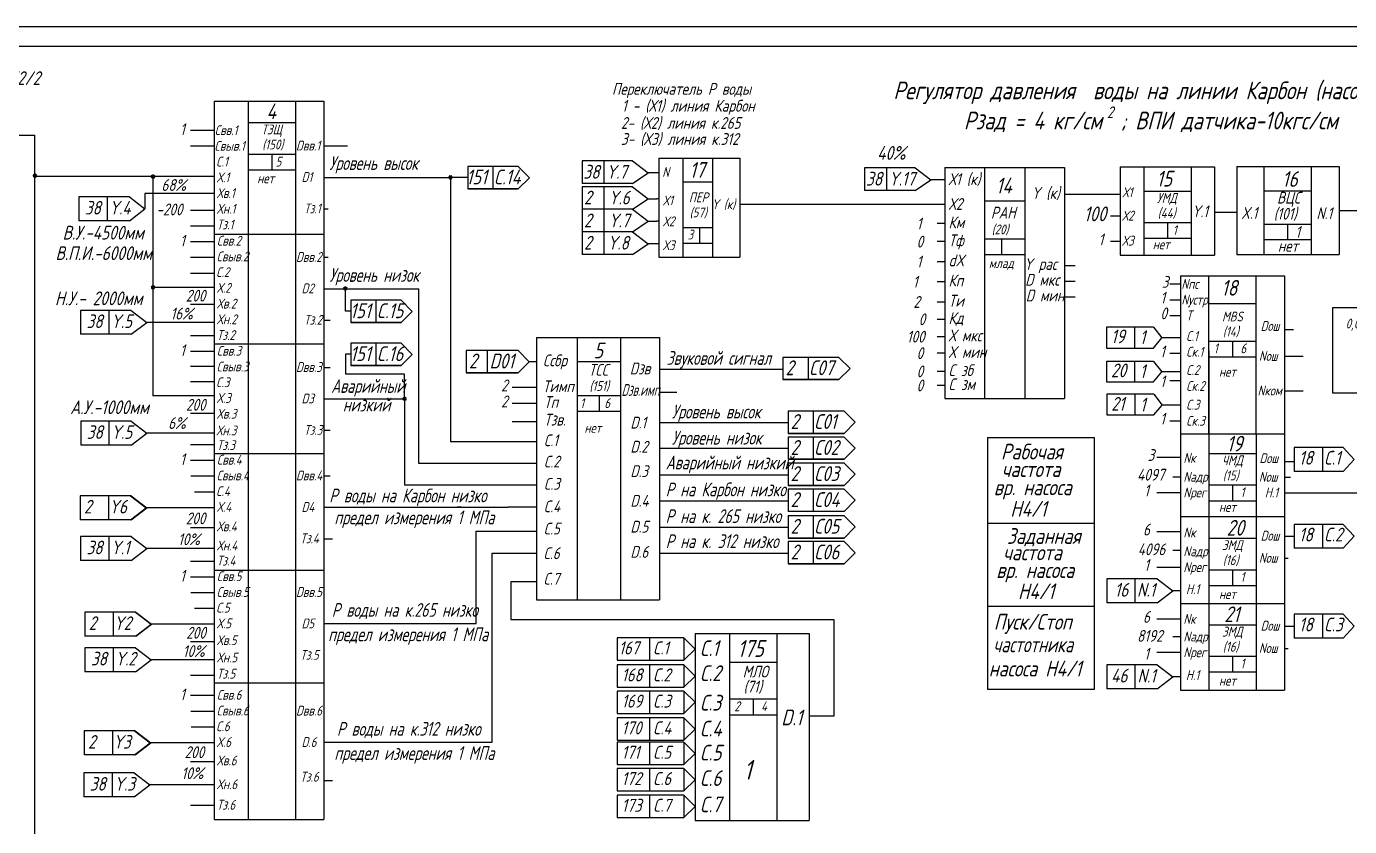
# Model space of a CAD drawing. Header units: millimetres. Extents: x -1319 to 705, y 574 to 3169.
# Drawn here: x -412.8 to -76.2, y 1509.4 to 1713.1 of the extents above; entities that cross this region are included whole.
import ezdxf

# ---------------------------------------------------------------- set-up
doc = ezdxf.new("R2010")
doc.units = ezdxf.units.MM
doc.layers.add('Текст', color=7, linetype='Continuous', lineweight=50)
doc.styles.add('GOST тип А', font='GOST_A.TTF', dxfattribs={"oblique": 15})
doc.styles.add('АСУТП', font='GOST_A.TTF', dxfattribs={"oblique": 15, "height": 2.5})

msp = doc.modelspace()

# ---------------------------------------------------------------- linework, layer by layer
at = {"color": 7}
for p, q in [((-701.8, 1713.06), (140.5, 1713.06)), ((-701.8, 1713.06), (375.58, 1713.06)), ((-681.8, 1708.06), (370.58, 1708.06)), ((-356.39, 1694.05), (-356.39, 1511.21)), ((-344.39, 1694.05), (-344.39, 1511.21)), ((-356.39, 1688.58), (-344.39, 1688.58)), ((-417.09, 1685.37), (-410.69, 1685.37)), ((-410.69, 1489.86), (-410.69, 1685.37)), ((-365.12, 1686.58), (-371.12, 1686.58)), ((-365.12, 1682.58), (-371.12, 1682.58)), ((-356.39, 1680.58), (-344.39, 1680.58)), ((-350.39, 1680.58), (-350.39, 1676.58)), ((-337.14, 1682.66), (-331.14, 1682.66)), ((-356.39, 1676.58), (-344.39, 1676.58)), ((-287.72, 1677.4), (-300.53, 1677.4)), ((-300.53, 1677.4), (-300.53, 1671.74)), ((-294.13, 1677.4), (-294.13, 1671.74)), ((-287.72, 1677.4), (-284.88, 1674.57)), ((-258.62, 1678.83), (-271.47, 1678.83)), ((-271.47, 1678.83), (-271.47, 1673.08)), ((-265.9, 1678.83), (-265.9, 1673.08)), ((-258.62, 1678.83), (-254.64, 1675.79)), ((-245.82, 1679.5), (-245.82, 1654.35)), ((-238.27, 1679.5), (-238.27, 1654.35)), ((-186.72, 1677.05), (-199.57, 1677.05)), ((-199.57, 1677.05), (-199.57, 1671.3)), ((-194, 1677.05), (-194, 1671.3)), ((-186.72, 1677.05), (-182.74, 1674.01)), ((-169.03, 1677.17), (-169.03, 1618.34)), ((-158.77, 1677.17), (-158.77, 1618.34)), ((-128.51, 1677.36), (-128.51, 1654.83)), ((-116.51, 1677.36), (-116.51, 1654.83)), ((-97.96, 1677.4), (-97.96, 1655.04)), ((-85.96, 1677.4), (-85.96, 1655.04)), ((-381.29, 1674.86), (-410.69, 1674.86)), ((-365.12, 1674.86), (-382.55, 1674.86)), ((-380.65, 1674.86), (-380.65, 1619.04)), ((-337.14, 1674.66), (-331.14, 1674.66)), ((-337.14, 1674.66), (-304.95, 1674.66)), ((-304.95, 1674.66), (-304.95, 1607.35)), ((-300.53, 1674.66), (-304.95, 1674.66)), ((-287.72, 1671.74), (-284.88, 1674.57)), ((-258.62, 1673.08), (-254.64, 1675.79)), ((-251.91, 1675.79), (-254.64, 1675.79)), ((-245.82, 1673.52), (-238.27, 1673.52)), ((-186.72, 1671.3), (-182.74, 1674.01)), ((-179.2, 1674.01), (-182.74, 1674.01)), ((-371.12, 1670.58), (-382.68, 1670.58)), ((-382.68, 1670.58), (-382.68, 1666.66)), ((-365.12, 1670.58), (-371.12, 1670.58)), ((-300.53, 1671.74), (-287.72, 1671.74)), ((-287.72, 1671.74), (-300.53, 1671.74)), ((-300.53, 1671.74), (-287.72, 1671.74)), ((-300.53, 1671.74), (-287.72, 1671.74)), ((-287.72, 1671.74), (-300.53, 1671.74)), ((-258.62, 1673.08), (-271.47, 1673.08)), ((-258.62, 1673.08), (-271.47, 1673.08)), ((-258.62, 1672.26), (-271.47, 1672.26)), ((-271.47, 1672.26), (-271.47, 1666.52)), ((-265.9, 1672.26), (-265.9, 1666.52)), ((-258.62, 1672.26), (-254.64, 1669.22)), ((-186.72, 1671.3), (-199.57, 1671.3)), ((-148.74, 1670.35), (-134.51, 1670.35)), ((-128.51, 1671.16), (-116.51, 1671.16)), ((-97.96, 1671.26), (-85.96, 1671.26)), ((-386.66, 1669.7), (-399.52, 1669.7)), ((-399.52, 1669.7), (-399.52, 1663.61)), ((-392.32, 1669.7), (-392.32, 1663.61)), ((-386.66, 1669.7), (-382.68, 1666.66)), ((-386.66, 1663.61), (-382.68, 1666.66)), ((-337.14, 1666.66), (-336.09, 1666.66)), ((-258.62, 1666.52), (-271.47, 1666.52)), ((-258.62, 1666.52), (-271.47, 1666.52)), ((-271.47, 1666.52), (-271.47, 1660.77)), ((-265.9, 1666.52), (-265.9, 1660.77)), ((-258.62, 1666.52), (-254.64, 1669.22)), ((-258.62, 1666.52), (-254.64, 1663.47)), ((-254.64, 1669.22), (-252.45, 1669.22)), ((-251.91, 1669.22), (-252.45, 1669.22)), ((-231.31, 1667.81), (-179.2, 1667.81)), ((-169.03, 1668.72), (-158.77, 1668.72)), ((-386.66, 1663.61), (-399.52, 1663.61)), ((-365.12, 1666.22), (-371.12, 1666.22)), ((-258.62, 1660.77), (-254.64, 1663.47)), ((-254.64, 1663.47), (-252.45, 1663.47)), ((-251.91, 1663.47), (-252.45, 1663.47)), ((-136.98, 1664.83), (-134.46, 1664.83)), ((-128.51, 1663.16), (-116.51, 1663.16)), ((-122.51, 1663.16), (-122.51, 1659.16)), ((-110.51, 1665.8), (-104.87, 1665.8)), ((-61.95, 1666.17), (-78.82, 1666.17)), ((-365.12, 1662.22), (-371.12, 1662.22)), ((-365.08, 1660.16), (-337.14, 1660.16)), ((-258.62, 1660.77), (-271.47, 1660.77)), ((-258.62, 1660.77), (-271.47, 1660.77)), ((-271.47, 1660.77), (-271.47, 1655.02)), ((-265.9, 1660.71), (-265.9, 1654.96)), ((-258.62, 1660.77), (-254.64, 1657.72)), ((-245.82, 1661.93), (-238.27, 1661.93)), ((-241.62, 1661.93), (-241.62, 1657.93)), ((-179.2, 1662.87), (-181.14, 1662.87)), ((-97.96, 1662.77), (-85.96, 1662.77)), ((-91.96, 1662.77), (-91.96, 1658.77)), ((-365.12, 1658.22), (-371.12, 1658.22)), ((-258.62, 1655.02), (-254.64, 1657.72)), ((-251.91, 1657.72), (-254.7, 1657.72)), ((-254.64, 1657.72), (-254.7, 1657.72)), ((-245.82, 1657.93), (-238.27, 1657.93)), ((-179.2, 1658.29), (-181.14, 1658.29)), ((-169.03, 1658.99), (-158.77, 1658.99)), ((-164.77, 1658.99), (-164.77, 1654.99)), ((-136.98, 1658.42), (-134.46, 1658.42)), ((-128.51, 1659.16), (-116.51, 1659.16)), ((-97.96, 1658.82), (-85.96, 1658.82)), ((-365.12, 1654.22), (-371.12, 1654.22)), ((-337.14, 1654.32), (-336.09, 1654.32)), ((-258.62, 1655.02), (-271.47, 1655.02)), ((-179.2, 1653.19), (-181.14, 1653.19)), ((-169.03, 1654.99), (-158.77, 1654.99)), ((-365.12, 1650.22), (-371.12, 1650.22)), ((-148.74, 1652.26), (-146.03, 1652.26)), ((-365.12, 1646.64), (-380.65, 1646.64)), ((-337.14, 1646.32), (-331.14, 1646.32)), ((-337.14, 1646.32), (-313.04, 1646.32)), ((-331.66, 1640.61), (-331.66, 1646.32)), ((-313.04, 1601.87), (-313.04, 1646.32)), ((-179.2, 1648.07), (-181.14, 1648.07)), ((-148.74, 1648.26), (-146.03, 1648.26)), ((-119.19, 1647.44), (-121.87, 1647.44)), ((-111.95, 1609.41), (-111.95, 1649.61)), ((-99.95, 1609.41), (-99.95, 1649.61)), ((-317.5, 1643.36), (-330.32, 1643.36)), ((-330.32, 1643.36), (-330.32, 1637.7)), ((-323.91, 1643.36), (-323.91, 1637.7)), ((-317.5, 1643.36), (-314.67, 1640.53)), ((-179.2, 1642.93), (-181.14, 1642.93)), ((-148.74, 1644.26), (-146.03, 1644.26)), ((-119.19, 1643.44), (-121.87, 1643.44)), ((-386.22, 1640.81), (-399.07, 1640.81)), ((-399.07, 1640.81), (-399.07, 1634.72)), ((-391.87, 1640.81), (-391.87, 1634.72)), ((-386.22, 1640.81), (-382.23, 1637.76)), ((-365.12, 1642.31), (-371.12, 1642.31)), ((-330.31, 1640.61), (-331.66, 1640.61)), ((-317.5, 1637.7), (-314.67, 1640.53)), ((-111.95, 1642.59), (-99.95, 1642.59)), ((-80.45, 1641.56), (-69.86, 1641.56)), ((-80.45, 1619.76), (-80.45, 1641.56)), ((-386.22, 1634.72), (-382.23, 1637.76)), ((-371.12, 1637.76), (-382.23, 1637.76)), ((-365.12, 1637.76), (-371.12, 1637.76)), ((-337.14, 1638.32), (-335.57, 1638.32)), ((-330.32, 1637.7), (-317.5, 1637.7)), ((-317.5, 1637.7), (-330.32, 1637.7)), ((-330.32, 1637.7), (-317.5, 1637.7)), ((-330.32, 1637.7), (-317.5, 1637.7)), ((-317.5, 1637.7), (-330.32, 1637.7)), ((-179.2, 1638.51), (-181.14, 1638.51)), ((-126.07, 1636.49), (-138.01, 1636.49)), ((-138.01, 1636.49), (-138.01, 1631.15)), ((-130.87, 1636.49), (-130.87, 1631.15)), ((-130.87, 1636.49), (-130.87, 1631.15)), ((-126.07, 1636.49), (-123.95, 1633.82)), ((-119.19, 1639.44), (-121.87, 1639.44)), ((-386.22, 1634.72), (-399.07, 1634.72)), ((-365.12, 1634.31), (-371.12, 1634.31)), ((-272.69, 1633.93), (-272.69, 1567.18)), ((-261.72, 1633.93), (-261.72, 1567.18)), ((-179.2, 1634.09), (-181.14, 1634.09)), ((-126.07, 1631.15), (-123.95, 1633.82)), ((-119.19, 1633.82), (-123.95, 1633.82)), ((-111.95, 1632.99), (-99.95, 1632.99)), ((-105.95, 1632.99), (-105.95, 1628.99)), ((-92.69, 1635.95), (-90.47, 1635.95)), ((-365.12, 1630.31), (-371.12, 1630.31)), ((-365.08, 1632.26), (-337.14, 1632.26)), ((-330.31, 1629.68), (-331.66, 1629.68)), ((-317.5, 1632.43), (-330.32, 1632.43)), ((-330.32, 1632.43), (-330.32, 1626.76)), ((-323.91, 1632.43), (-323.91, 1626.76)), ((-317.5, 1632.43), (-314.67, 1629.59)), ((-317.5, 1626.76), (-314.67, 1629.59)), ((-287.72, 1630.57), (-300.92, 1630.57)), ((-300.92, 1630.57), (-300.92, 1624.91)), ((-295.57, 1630.57), (-295.57, 1624.91)), ((-287.72, 1630.57), (-284.89, 1627.74)), ((-179.2, 1629.88), (-181.14, 1629.88)), ((-138.01, 1631.15), (-126.07, 1631.15)), ((-119.19, 1629.82), (-121.87, 1629.82)), ((-111.95, 1630.53), (-111.95, 1609.41)), ((-365.12, 1626.52), (-371.12, 1626.52)), ((-337.14, 1626.3), (-335.57, 1626.3)), ((-330.32, 1626.76), (-317.5, 1626.76)), ((-317.5, 1626.76), (-330.32, 1626.76)), ((-330.32, 1626.76), (-317.5, 1626.76)), ((-330.32, 1626.76), (-317.5, 1626.76)), ((-317.5, 1626.76), (-330.32, 1626.76)), ((-287.72, 1624.91), (-284.89, 1627.74)), ((-283.08, 1627.74), (-284.89, 1627.74)), ((-272.69, 1627.77), (-261.72, 1627.77)), ((-206.11, 1628.85), (-220.36, 1628.85)), ((-220.36, 1628.85), (-220.36, 1623.19)), ((-213.96, 1628.85), (-213.96, 1623.19)), ((-206.11, 1628.85), (-203.27, 1626.02)), ((-126.07, 1627.82), (-138.01, 1627.82)), ((-138.01, 1627.82), (-138.01, 1622.66)), ((-130.87, 1627.82), (-130.87, 1622.66)), ((-130.87, 1627.82), (-130.87, 1622.66)), ((-126.07, 1627.82), (-123.95, 1625.16)), ((-111.95, 1628.99), (-99.95, 1628.99)), ((-92.69, 1629.14), (-87.95, 1629.14)), ((-300.92, 1624.91), (-287.72, 1624.91)), ((-287.72, 1624.91), (-300.92, 1624.91)), ((-300.92, 1624.91), (-287.72, 1624.91)), ((-300.92, 1624.91), (-287.72, 1624.91)), ((-287.72, 1624.91), (-300.92, 1624.91)), ((-251.77, 1625.85), (-220.36, 1625.85)), ((-220.36, 1623.19), (-206.11, 1623.19)), ((-206.11, 1623.19), (-220.36, 1623.19)), ((-220.36, 1623.19), (-206.11, 1623.19)), ((-220.36, 1623.19), (-206.11, 1623.19)), ((-206.11, 1623.19), (-220.36, 1623.19)), ((-206.11, 1623.19), (-203.27, 1626.02)), ((-179.2, 1625.25), (-181.14, 1625.25)), ((-130.87, 1622.77), (-130.87, 1622.66)), ((-126.07, 1622.66), (-123.95, 1625.16)), ((-119.19, 1625.16), (-123.95, 1625.16)), ((-119.19, 1622.86), (-121.87, 1622.86)), ((-365.12, 1622.58), (-371.12, 1622.58)), ((-283.08, 1621.15), (-289.24, 1621.15)), ((-247.38, 1619.91), (-251.77, 1619.91)), ((-179.2, 1621.67), (-181.14, 1621.67)), ((-138.01, 1622.66), (-126.07, 1622.66)), ((-126.01, 1619.47), (-137.95, 1619.47)), ((-137.95, 1619.47), (-137.95, 1614.23)), ((-130.81, 1619.47), (-130.81, 1614.23)), ((-130.81, 1619.47), (-130.81, 1617.32)), ((-126.01, 1619.47), (-123.88, 1616.65)), ((-92.69, 1620.32), (-87.95, 1620.32)), ((-67.57, 1619.76), (-80.45, 1619.76)), ((-371.12, 1619.04), (-380.65, 1619.04)), ((-365.12, 1619.04), (-371.12, 1619.04)), ((-337.14, 1618.3), (-331.14, 1618.3)), ((-337.14, 1618.3), (-316.62, 1618.3)), ((-316.62, 1618.3), (-316.62, 1596.36)), ((-283.08, 1617.08), (-289.24, 1617.08)), ((-272.69, 1619.15), (-261.72, 1619.15)), ((-267.13, 1619.15), (-267.13, 1615.15)), ((-126.01, 1614.23), (-123.88, 1616.65)), ((-119.19, 1616.72), (-123.95, 1616.72)), ((-365.12, 1614.58), (-371.12, 1614.58)), ((-272.69, 1615.15), (-261.72, 1615.15)), ((-204.8, 1615.17), (-219.06, 1615.17)), ((-219.06, 1615.17), (-219.06, 1609.51)), ((-212.66, 1615.17), (-212.66, 1609.51)), ((-204.8, 1615.17), (-201.97, 1612.34)), ((-137.95, 1614.23), (-126.01, 1614.23)), ((-119.19, 1612.63), (-121.87, 1612.63)), ((-386.18, 1612.59), (-399.03, 1612.59)), ((-399.03, 1612.59), (-399.03, 1606.51)), ((-391.84, 1612.59), (-391.84, 1606.51)), ((-386.18, 1612.59), (-382.2, 1609.55)), ((-386.18, 1606.51), (-382.2, 1609.55)), ((-371.12, 1609.55), (-382.2, 1609.55)), ((-365.12, 1609.55), (-371.12, 1609.55)), ((-337.14, 1610.3), (-335.57, 1610.3)), ((-283.08, 1612.45), (-289.24, 1612.45)), ((-219.06, 1612.17), (-251.77, 1612.17)), ((-219.06, 1609.51), (-204.8, 1609.51)), ((-204.8, 1609.51), (-219.06, 1609.51)), ((-219.06, 1609.51), (-204.8, 1609.51)), ((-219.06, 1609.51), (-204.8, 1609.51)), ((-204.8, 1609.51), (-219.06, 1609.51)), ((-204.8, 1609.51), (-201.97, 1612.34)), ((-111.95, 1609.41), (-111.95, 1588.37)), ((-99.95, 1609.41), (-99.95, 1588.37)), ((-386.18, 1606.51), (-399.03, 1606.51)), ((-365.12, 1606.58), (-371.12, 1606.58)), ((-283.08, 1607.35), (-304.95, 1607.35)), ((-204.8, 1608.57), (-219.06, 1608.57)), ((-219.06, 1608.57), (-219.06, 1602.91)), ((-212.66, 1608.57), (-212.66, 1602.91)), ((-204.8, 1608.57), (-201.97, 1605.74)), ((-168.29, 1608.48), (-141.16, 1608.48)), ((-168.29, 1608.48), (-168.29, 1544.35)), ((-141.16, 1608.48), (-141.16, 1544.35)), ((-77.76, 1605.91), (-90.25, 1605.91)), ((-77.76, 1605.91), (-90.25, 1605.91)), ((-90.25, 1605.91), (-90.25, 1599.82)), ((-83.06, 1605.91), (-83.06, 1599.82)), ((-77.76, 1605.91), (-75.01, 1602.86)), ((-365.12, 1602.58), (-371.12, 1602.58)), ((-365.08, 1604.36), (-337.14, 1604.36)), ((-219.06, 1605.62), (-251.77, 1605.62)), ((-219.06, 1602.91), (-204.8, 1602.91)), ((-204.8, 1602.91), (-219.06, 1602.91)), ((-219.06, 1602.91), (-204.8, 1602.91)), ((-219.06, 1602.91), (-204.8, 1602.91)), ((-204.8, 1602.91), (-219.06, 1602.91)), ((-204.8, 1602.91), (-201.97, 1605.74)), ((-119.19, 1603.39), (-125.19, 1603.39)), ((-111.95, 1604.37), (-99.95, 1604.37)), ((-77.76, 1599.82), (-75.01, 1602.86)), ((-283.08, 1601.87), (-313.04, 1601.87)), ((-204.8, 1601.91), (-219.06, 1601.91)), ((-219.06, 1601.91), (-219.06, 1596.25)), ((-212.66, 1601.91), (-212.66, 1596.25)), ((-204.8, 1601.91), (-201.97, 1599.08)), ((-92.69, 1602.37), (-90.25, 1602.37)), ((-77.76, 1599.82), (-90.25, 1599.82)), ((-365.12, 1598.58), (-370.99, 1598.58)), ((-337.14, 1598.7), (-335.57, 1598.7)), ((-283.08, 1596.36), (-316.62, 1596.36)), ((-219.06, 1598.9), (-251.77, 1598.9)), ((-219.06, 1596.25), (-204.8, 1596.25)), ((-219.06, 1596.25), (-204.8, 1596.25)), ((-204.8, 1596.24), (-219.06, 1596.24)), ((-219.06, 1596.24), (-204.8, 1596.24)), ((-204.8, 1596.24), (-219.06, 1596.24)), ((-204.8, 1596.25), (-201.97, 1599.08)), ((-119.19, 1598.37), (-121.14, 1598.37)), ((-111.95, 1596.37), (-99.95, 1596.37)), ((-105.95, 1596.37), (-105.95, 1592.37)), ((-92.69, 1598.37), (-91.17, 1598.37)), ((-386.34, 1593.62), (-399.2, 1593.62)), ((-399.2, 1593.62), (-399.2, 1587.54)), ((-386.21, 1593.62), (-399.06, 1593.62)), ((-392, 1593.62), (-392, 1587.54)), ((-386.34, 1593.62), (-382.36, 1590.58)), ((-386.21, 1593.62), (-382.23, 1590.58)), ((-365.12, 1594.58), (-370.06, 1594.58)), ((-204.8, 1595.3), (-219.06, 1595.3)), ((-219.06, 1595.3), (-219.06, 1589.64)), ((-212.66, 1595.3), (-212.66, 1589.64)), ((-204.8, 1595.3), (-201.97, 1592.47)), ((-204.8, 1589.64), (-201.97, 1592.47)), ((-119.19, 1594.37), (-125.19, 1594.37)), ((-92.69, 1594.37), (-71.05, 1594.37)), ((-386.34, 1587.54), (-382.36, 1590.58)), ((-386.21, 1587.54), (-382.23, 1590.58)), ((-365.12, 1590.58), (-382.36, 1590.58)), ((-365.12, 1590.58), (-382.23, 1590.58)), ((-337.14, 1590.7), (-331.14, 1590.7)), ((-337.14, 1590.7), (-302.25, 1590.7)), ((-302.25, 1590.7), (-303.21, 1590.7)), ((-303.21, 1590.7), (-290.3, 1590.7)), ((-283.11, 1590.7), (-290.3, 1590.7)), ((-219.06, 1592.29), (-251.77, 1592.29)), ((-204.8, 1589.64), (-219.06, 1589.64)), ((-111.95, 1592.37), (-99.95, 1592.37)), ((-386.34, 1587.54), (-399.2, 1587.54)), ((-386.21, 1587.54), (-399.06, 1587.54)), ((-204.8, 1588.52), (-219.06, 1588.52)), ((-219.06, 1588.52), (-219.06, 1582.85)), ((-212.66, 1588.52), (-212.66, 1582.85)), ((-204.8, 1588.52), (-201.97, 1585.69)), ((-204.8, 1582.85), (-201.97, 1585.69)), ((-141.16, 1586.59), (-168.29, 1586.59)), ((-111.95, 1588.37), (-111.95, 1544.15)), ((-99.95, 1588.37), (-99.95, 1544.15)), ((-77.76, 1586.35), (-90.25, 1586.35)), ((-77.76, 1586.35), (-90.25, 1586.35)), ((-90.25, 1586.35), (-90.25, 1580.27)), ((-83.06, 1586.35), (-83.06, 1580.27)), ((-77.76, 1586.35), (-75.01, 1583.31)), ((-386.23, 1583.22), (-399.08, 1583.22)), ((-399.08, 1583.22), (-399.08, 1577.14)), ((-391.89, 1583.22), (-391.89, 1577.14)), ((-386.23, 1583.22), (-382.25, 1580.18)), ((-365.12, 1585.45), (-371.12, 1585.45)), ((-337.14, 1582.7), (-334.97, 1582.7)), ((-298.39, 1561.16), (-298.39, 1584.63)), ((-298.39, 1584.63), (-283.08, 1584.63)), ((-219.06, 1585.51), (-251.77, 1585.51)), ((-219.06, 1582.85), (-204.8, 1582.85)), ((-204.8, 1582.85), (-219.06, 1582.85)), ((-219.06, 1582.85), (-204.8, 1582.85)), ((-219.06, 1582.85), (-204.8, 1582.85)), ((-204.8, 1582.85), (-219.06, 1582.85)), ((-119.19, 1584.41), (-125.19, 1584.41)), ((-111.95, 1582.81), (-99.95, 1582.81)), ((-92.69, 1583.38), (-90.25, 1583.38)), ((-77.76, 1580.27), (-75.01, 1583.31)), ((-386.23, 1577.14), (-382.25, 1580.18)), ((-371.12, 1580.18), (-382.25, 1580.18)), ((-365.12, 1580.18), (-371.12, 1580.18)), ((-294.31, 1530.91), (-294.31, 1579.03)), ((-294.31, 1579.03), (-283.08, 1579.03)), ((-219.06, 1578.97), (-251.77, 1578.97)), ((-204.8, 1581.97), (-219.06, 1581.97)), ((-219.06, 1581.97), (-219.06, 1576.31)), ((-212.66, 1581.97), (-212.66, 1576.31)), ((-204.8, 1581.97), (-201.97, 1579.14)), ((-204.8, 1576.31), (-201.97, 1579.14)), ((-119.19, 1579.7), (-121.14, 1579.7)), ((-77.76, 1580.27), (-90.25, 1580.27)), ((-386.23, 1577.14), (-399.08, 1577.14)), ((-365.12, 1576.91), (-371.12, 1576.91)), ((-219.06, 1576.31), (-204.8, 1576.31)), ((-204.8, 1576.31), (-219.06, 1576.31)), ((-219.06, 1576.31), (-204.8, 1576.31)), ((-219.06, 1576.31), (-204.8, 1576.31)), ((-204.8, 1576.31), (-219.06, 1576.31)), ((-92.69, 1577.76), (-91.79, 1577.76)), ((-365.12, 1572.95), (-371.12, 1572.95)), ((-365.08, 1574.72), (-337.14, 1574.72)), ((-125.12, 1572.45), (-137.97, 1572.45)), ((-137.97, 1572.45), (-137.97, 1566.36)), ((-130.78, 1572.45), (-130.78, 1566.36)), ((-119.19, 1575.4), (-125.19, 1575.4)), ((-125.12, 1572.45), (-121.14, 1569.41)), ((-111.95, 1574.81), (-99.95, 1574.81)), ((-105.95, 1574.81), (-105.95, 1570.81)), ((-365.12, 1568.95), (-370.99, 1568.95)), ((-125.12, 1566.36), (-121.14, 1569.41)), ((-119.19, 1569.41), (-121.14, 1569.41)), ((-111.95, 1570.81), (-99.95, 1570.81)), ((-283.08, 1567.55), (-283.09, 1567.55)), ((-125.12, 1566.36), (-137.97, 1566.36)), ((-385.13, 1563.99), (-397.98, 1563.99)), ((-397.98, 1563.99), (-397.98, 1557.9)), ((-385, 1563.99), (-397.85, 1563.99)), ((-390.79, 1563.99), (-390.79, 1557.9)), ((-385.13, 1563.99), (-381.15, 1560.95)), ((-385, 1563.99), (-381.01, 1560.95)), ((-365.12, 1564.95), (-370.06, 1564.95)), ((-141.16, 1565.45), (-168.29, 1565.45)), ((-141.16, 1565.45), (-168.29, 1565.45)), ((-119.19, 1562.2), (-125.19, 1562.2)), ((-77.76, 1563.48), (-90.25, 1563.48)), ((-77.76, 1563.48), (-90.25, 1563.48)), ((-90.25, 1563.48), (-90.25, 1557.39)), ((-83.06, 1563.48), (-83.06, 1557.39)), ((-77.76, 1563.48), (-75.01, 1560.44)), ((-385.13, 1557.9), (-381.15, 1560.95)), ((-385, 1557.9), (-381.01, 1560.95)), ((-365.12, 1560.95), (-381.01, 1560.95)), ((-365.12, 1560.95), (-371.12, 1560.95)), ((-365.12, 1560.95), (-370.99, 1560.95)), ((-337.14, 1561.16), (-298.39, 1561.16)), ((-111.95, 1560.79), (-99.95, 1560.79)), ((-92.69, 1560.48), (-90.25, 1560.48)), ((-77.76, 1557.39), (-75.01, 1560.44)), ((-385.13, 1557.9), (-397.98, 1557.9)), ((-385, 1557.9), (-397.85, 1557.9)), ((-365.12, 1556.48), (-371.12, 1556.48)), ((-233.92, 1558.56), (-233.92, 1510.95)), ((-221.92, 1558.56), (-221.92, 1510.95)), ((-119.19, 1557.71), (-121.14, 1557.71)), ((-77.76, 1557.39), (-90.25, 1557.39)), ((-385.13, 1554.94), (-397.98, 1554.94)), ((-397.98, 1554.94), (-397.98, 1548.86)), ((-390.79, 1554.94), (-390.79, 1548.86)), ((-385.13, 1554.94), (-381.15, 1551.9)), ((-119.19, 1553.71), (-125.19, 1553.71)), ((-111.95, 1552.79), (-99.95, 1552.79)), ((-105.95, 1552.79), (-105.95, 1548.79)), ((-92.69, 1554.79), (-91.79, 1554.79)), ((-385.13, 1548.86), (-397.98, 1548.86)), ((-385.13, 1548.86), (-381.15, 1551.9)), ((-371.12, 1551.9), (-381.15, 1551.9)), ((-365.12, 1551.9), (-371.12, 1551.9)), ((-233.92, 1551.32), (-221.92, 1551.32)), ((-125.12, 1550.6), (-137.97, 1550.6)), ((-137.97, 1550.6), (-137.97, 1544.51)), ((-130.78, 1550.6), (-130.78, 1544.51)), ((-125.12, 1550.6), (-121.14, 1547.55)), ((-111.95, 1548.79), (-99.95, 1548.79)), ((-365.12, 1547.91), (-371.12, 1547.91)), ((-365.08, 1546.02), (-337.14, 1546.02)), ((-125.12, 1544.51), (-121.14, 1547.55)), ((-119.19, 1547.55), (-121.14, 1547.55)), ((-365.12, 1542.76), (-371.12, 1542.76)), ((-233.92, 1541.91), (-221.92, 1541.91)), ((-227.92, 1541.91), (-227.92, 1537.91)), ((-141.16, 1544.35), (-168.29, 1544.35)), ((-125.12, 1544.51), (-137.97, 1544.51)), ((-365.12, 1538.76), (-370.99, 1538.76)), ((-242.73, 1540.27), (-242.66, 1540.27)), ((-242.73, 1540.27), (-242.66, 1540.27)), ((-233.92, 1537.91), (-221.92, 1537.91)), ((-385.31, 1533.77), (-398.16, 1533.77)), ((-398.16, 1533.77), (-398.16, 1527.69)), ((-385.18, 1533.77), (-398.03, 1533.77)), ((-390.97, 1533.77), (-390.97, 1527.69)), ((-385.31, 1533.77), (-381.33, 1530.73)), ((-385.18, 1533.77), (-381.2, 1530.73)), ((-365.12, 1534.76), (-370.89, 1534.76)), ((-365.12, 1534.76), (-370.06, 1534.76)), ((-385.31, 1527.69), (-381.33, 1530.73)), ((-385.18, 1527.69), (-381.2, 1530.73)), ((-365.12, 1530.76), (-381.36, 1530.76)), ((-365.12, 1530.76), (-371.12, 1530.76)), ((-337.14, 1530.91), (-299.22, 1530.91)), ((-299.22, 1530.91), (-294.31, 1530.91)), ((-385.31, 1527.69), (-398.16, 1527.69)), ((-385.18, 1527.69), (-398.03, 1527.69)), ((-365.12, 1525.89), (-371.12, 1525.89)), ((-385.41, 1523.09), (-398.26, 1523.09)), ((-398.26, 1523.09), (-398.26, 1517)), ((-391.06, 1523.09), (-391.06, 1517)), ((-385.41, 1523.09), (-381.42, 1520.04)), ((-385.41, 1517), (-381.42, 1520.04)), ((-371.12, 1520.04), (-381.42, 1520.04)), ((-365.12, 1520.04), (-371.12, 1520.04)), ((-337.14, 1521.16), (-334.97, 1521.16)), ((-242.73, 1520.57), (-242.66, 1520.57)), ((-242.73, 1520.57), (-242.66, 1520.57)), ((-385.41, 1517), (-398.26, 1517)), ((-365.12, 1514.78), (-371.12, 1514.78))]:
    msp.add_line(p, q, dxfattribs=at)
at = {"color": 7, "lineweight": 30}
for p, q in [((-365.12, 1694.05), (-337.14, 1694.05)), ((-365.12, 1694.05), (-365.12, 1511.21)), ((-337.14, 1694.05), (-337.14, 1511.21)), ((-251.91, 1679.5), (-231.31, 1679.5)), ((-251.91, 1679.5), (-251.91, 1654.35)), ((-231.31, 1679.5), (-231.31, 1654.35)), ((-179.2, 1677.17), (-148.74, 1677.17)), ((-179.2, 1677.17), (-179.2, 1618.34)), ((-148.74, 1677.17), (-148.74, 1618.34)), ((-134.51, 1677.36), (-110.51, 1677.36)), ((-134.51, 1677.36), (-110.51, 1677.36)), ((-134.51, 1677.36), (-134.51, 1654.83)), ((-110.51, 1677.36), (-110.51, 1654.83)), ((-104.87, 1677.4), (-78.82, 1677.4)), ((-104.87, 1677.4), (-104.87, 1655.04)), ((-78.82, 1677.4), (-78.82, 1655.04)), ((-251.91, 1654.35), (-231.31, 1654.35)), ((-134.51, 1654.83), (-110.51, 1654.83)), ((-134.51, 1654.83), (-110.51, 1654.83)), ((-104.87, 1655.04), (-78.82, 1655.04)), ((-119.19, 1649.61), (-92.69, 1649.61)), ((-119.19, 1649.61), (-119.19, 1609.41)), ((-92.69, 1649.61), (-92.69, 1609.41)), ((-283.08, 1633.93), (-251.77, 1633.93)), ((-283.08, 1633.93), (-283.08, 1567.18)), ((-251.77, 1633.93), (-251.77, 1567.18)), ((-179.2, 1618.34), (-148.74, 1618.34)), ((-119.19, 1609.41), (-92.69, 1609.41)), ((-119.19, 1609.41), (-92.69, 1609.41)), ((-119.19, 1609.41), (-92.69, 1609.41)), ((-119.19, 1609.41), (-119.19, 1588.37)), ((-119.19, 1609.41), (-92.69, 1609.41)), ((-119.19, 1609.41), (-92.69, 1609.41)), ((-92.69, 1609.41), (-92.69, 1588.37)), ((-119.19, 1588.37), (-92.69, 1588.37)), ((-119.19, 1588.37), (-92.69, 1588.37)), ((-119.19, 1588.37), (-119.19, 1566.17)), ((-92.69, 1588.37), (-92.69, 1566.17)), ((-283.08, 1567.18), (-251.77, 1567.18)), ((-119.19, 1566.17), (-92.69, 1566.17)), ((-119.19, 1566.17), (-92.69, 1566.17)), ((-119.19, 1566.17), (-119.19, 1544.15)), ((-92.69, 1566.17), (-92.69, 1544.15)), ((-242.66, 1558.56), (-213.72, 1558.56)), ((-242.66, 1558.56), (-242.66, 1510.95)), ((-213.72, 1558.56), (-213.72, 1510.95)), ((-119.19, 1544.15), (-92.69, 1544.15)), ((-119.19, 1544.15), (-92.69, 1544.15)), ((-365.12, 1511.21), (-337.14, 1511.21)), ((-242.66, 1510.95), (-213.72, 1510.95))]:
    msp.add_line(p, q, dxfattribs=at)
for p, q in [((-331.66, 1629.68), (-331.66, 1624.56)), ((-316.62, 1624.56), (-331.66, 1624.56)), ((-316.62, 1618.3), (-316.62, 1624.56)), ((-283.08, 1571.74), (-289.63, 1571.74)), ((-289.63, 1571.74), (-289.63, 1562.18)), ((-289.63, 1562.18), (-270.75, 1562.18)), ((-270.75, 1562.18), (-211.85, 1562.18)), ((-211.85, 1562.18), (-207.36, 1562.18)), ((-207.36, 1562.18), (-207.36, 1537.5)), ((-245.53, 1557.47), (-262.53, 1557.47)), ((-262.53, 1557.47), (-262.53, 1551.77)), ((-254.31, 1557.47), (-254.31, 1551.77)), ((-245.53, 1557.47), (-242.68, 1554.62)), ((-245.53, 1557.47), (-245.53, 1551.77)), ((-245.53, 1551.77), (-242.68, 1554.62)), ((-262.53, 1551.77), (-245.53, 1551.77)), ((-245.53, 1550.61), (-262.53, 1550.61)), ((-262.53, 1550.61), (-262.53, 1544.9)), ((-254.31, 1550.61), (-254.31, 1544.9)), ((-245.53, 1550.61), (-242.68, 1547.75)), ((-245.53, 1550.61), (-245.53, 1544.9)), ((-245.53, 1544.9), (-242.68, 1547.75)), ((-262.53, 1544.9), (-245.53, 1544.9)), ((-245.53, 1543.92), (-262.53, 1543.92)), ((-262.53, 1543.92), (-262.53, 1538.22)), ((-254.31, 1543.92), (-254.31, 1538.22)), ((-245.53, 1543.92), (-242.68, 1541.07)), ((-245.53, 1543.92), (-245.53, 1538.22)), ((-245.53, 1538.22), (-242.68, 1541.07)), ((-262.53, 1538.22), (-245.53, 1538.22)), ((-245.53, 1537.12), (-262.53, 1537.12)), ((-262.53, 1537.12), (-262.53, 1531.42)), ((-254.31, 1537.12), (-254.31, 1531.42)), ((-245.53, 1537.12), (-242.68, 1534.27)), ((-245.53, 1537.12), (-245.53, 1531.42)), ((-207.36, 1537.5), (-213.72, 1537.5)), ((-245.53, 1531.42), (-242.68, 1534.27)), ((-262.53, 1531.42), (-245.53, 1531.42)), ((-245.53, 1530.9), (-262.53, 1530.9)), ((-262.53, 1530.9), (-262.53, 1525.2)), ((-254.31, 1530.9), (-254.31, 1525.2)), ((-245.53, 1530.9), (-242.68, 1528.05)), ((-245.53, 1530.9), (-245.53, 1525.2)), ((-262.53, 1525.2), (-245.53, 1525.2)), ((-245.53, 1525.2), (-242.68, 1528.05)), ((-245.53, 1524.22), (-262.53, 1524.22)), ((-262.53, 1524.22), (-262.53, 1518.51)), ((-254.31, 1524.22), (-254.31, 1518.51)), ((-245.53, 1524.22), (-242.68, 1521.36)), ((-245.53, 1524.22), (-245.53, 1518.51)), ((-262.53, 1518.51), (-245.53, 1518.51)), ((-245.53, 1518.51), (-242.68, 1521.36)), ((-245.53, 1517.42), (-262.53, 1517.42)), ((-262.53, 1517.42), (-262.53, 1511.71)), ((-254.31, 1517.42), (-254.31, 1511.71)), ((-245.53, 1517.42), (-245.53, 1511.71)), ((-245.53, 1517.42), (-242.68, 1514.56)), ((-262.53, 1511.71), (-245.53, 1511.71)), ((-245.53, 1511.71), (-242.68, 1514.56))]:
    msp.add_line(p, q)
at = {"color": 7, "lineweight": 60}
for centre in [(-410.69, 1675.06), (-380.64, 1674.86), (-304.95, 1674.66), (-380.64, 1646.64), (-331.69, 1646.38), (-316.62, 1618.3)]:
    msp.add_circle(centre, 0.2, dxfattribs=at)

# ---------------------------------------------------------------- texts
at = {"style": 'АСУТП', "oblique": 15}
for s, p in [('167', (-262.11, 1553.26)), ('C.1', (-253.46, 1553.26)), ('168', (-261.39, 1546.39)), ('C.2', (-253.46, 1546.39)), ('169', (-261.39, 1539.71)), ('C.3', (-253.46, 1539.71)), ('170', (-261.39, 1532.91)), ('C.4', (-253.46, 1532.91)), ('171', (-261.39, 1526.69)), ('C.5', (-253.46, 1526.69)), ('172', (-261.39, 1520)), ('C.6', (-253.46, 1520)), ('173', (-261.39, 1513.2)), ('C.7', (-253.46, 1513.2))]:
    msp.add_text(s, height=3.3, dxfattribs=at).set_placement(p)
at = {"layer": 'Текст', "color": 7, "lineweight": 15, "style": 'GOST тип А', "oblique": 15}
for s, height, p in [('перекл. с Е2/1 на Е2/2', 3.5, (-450.23, 1698.15)), ('Переключатель Р воды', 3, (-263.85, 1695.67)), ('Регулятор давления  воды на линии Карбон (насосы Н4/1 ))   ', 4.5, (-192.26, 1694.53)), ('4', 4, (-351.76, 1689.48)), ('1 - (Х1) линия Карбон', 3, (-261.34, 1691.37)), ('2- (Х2) линия к.265', 3, (-261.57, 1687)), (' Рзад = 4 кг/см', 4.5, (-176.63, 1686.86)), ('2', 3, (-137.92, 1689.72)), ('; ВПИ датчика-10кгс/см   ', 4.5, (-134.38, 1686.87)), ('1', 3, (-373.77, 1685.41)), ('Свв.1', 2.5, (-364.92, 1685.41)), ('ТЗЩ', 2.5, (-353.06, 1685.59)), ('Свыв.1', 2.5, (-364.99, 1681.41)), ('(150)', 2.5, (-352.85, 1681.75)), ('Dвв.1', 2.5, (-344.25, 1681.49)), ('3- (Х3) линия к.312', 3, (-261.57, 1682.91)), ('40%%% ', 3.5, (-196.38, 1679.13)), ('С.1', 2.5, (-364.55, 1677.41)), ('5', 2.5, (-349.47, 1677.4)), ('151', 3.775, (-300.94, 1672.86)), ('С.14', 3.775, (-293.86, 1672.86)), ('38', 3.5, (-271.14, 1674.33)), ('Y.7', 3.456, (-265.32, 1674.33)), ('N ', 2.5, (-251.06, 1674.77)), ('17', 4, (-244.13, 1674.54)), ('68%%% ', 3, (-378.5, 1671.2)), ('Х.1', 2.5, (-364.41, 1673.41)), ('нет', 2.5, (-354.12, 1673.15)), ('   D1', 2.5, (-346.7, 1673.49)), ('38', 3.5, (-199.24, 1672.56)), ('Y.17', 3.456, (-193.42, 1672.56)), ('Х1 (к)', 3, (-178.21, 1672.71)), ('14', 4, (-166.14, 1670.56)), ('15', 4, (-125.32, 1672.32)), ('16', 4, (-93.34, 1672.23)), ('Хв.1', 2.5, (-364.41, 1669.41)), ('2', 3.5, (-270.97, 1667.77)), ('Y.6', 3.456, (-264.71, 1667.77)), ('Х1 ', 2.5, (-250.9, 1667.52)), ('ПЕР', 2.5, (-244.29, 1668.31)), ('Y (к)', 3, (-157.1, 1669.18)), ('Х1', 2.5, (-133.97, 1669.59)), ('УМД', 2.5, (-125.18, 1668.16)), ('ВЦС', 3, (-94.64, 1667.98)), ('38', 3.456, (-397.99, 1665.2)), ('Y.4', 3.456, (-391.8, 1665.2)), ('-200', 3, (-379.76, 1664.99)), ('Хн.1', 2.5, (-364.41, 1665.41)), ('    Тз.1', 2.5, (-347.34, 1665.49)), ('(57)', 2.5, (-244.09, 1664.47)), ('Y (к)', 2.5, (-238.49, 1666.56)), ('Х2', 3, (-178.21, 1666.38)), ('РАН', 3, (-167.44, 1664.17)), ('100', 3.775, (-143.79, 1663.47)), ('(44)', 2.5, (-124.98, 1664.33)), ('Y.1', 3, (-116.3, 1664.52)), ('X.1', 3, (-103.75, 1664.09)), ('(101)', 3, (-95.47, 1663.9)), ('N.1', 3, (-84.6, 1664.04)), ('Тз.1', 2.5, (-364.41, 1661.41)), ('2', 3.5, (-270.97, 1661.94)), ('Y.7', 3.456, (-264.71, 1661.94)), ('Х2 ', 2.5, (-250.9, 1662.21)), ('1', 3, (-186.34, 1661.38)), ('Км', 3, (-178.21, 1661.7)), ('Х2', 2.5, (-134.04, 1663.66)), ('В.У.-4500мм', 3.5, (-403.65, 1658.83)), ('1', 3, (-373.77, 1657.04)), ('Свв.2', 2.5, (-364.38, 1657.28)), ('2', 3.5, (-270.97, 1656.27)), ('Y.8', 3.456, (-265, 1656.27)), ('3', 2.5, (-244.61, 1658.84)), ('0', 3, (-186.34, 1656.8)), ('Тф', 3, (-178.21, 1657.12)), ('(20)', 2.5, (-167.23, 1660.16)), ('1', 3, (-140.04, 1657.36)), ('Х3', 2.5, (-134.05, 1657.29)), ('1', 2.5, (-121.16, 1659.99)), ('1', 3, (-89.97, 1659.27)), ('В.П.И.-6000мм', 3.5, (-405.46, 1653.61)), ('Х3 ', 2.5, (-250.9, 1656.13)), ('нет', 2.5, (-126.25, 1656.36)), ('нет', 3, (-94.41, 1655.71)), ('Свыв.2', 2.5, (-364.44, 1653.28)), ('Dвв.2', 2.5, (-344.25, 1653.15)), ('1', 3, (-186.34, 1651.71)), ('dX', 3, (-178.21, 1652.02)), ('млад', 2.5, (-167.96, 1651.55)), ('Y рас', 3, (-159.03, 1651.09)), ('С.2', 2.5, (-364.55, 1649.28)), ('Кп', 3, (-178.21, 1646.9)), ('D мкс', 3, (-158.71, 1647.09)), ('Х.2', 2.5, (-364.41, 1645.28)), ('   D2', 2.5, (-346.7, 1645.15)), ('1', 3, (-187.31, 1646.59)), ('3', 3, (-123.96, 1646.54)), ('Nпс', 2.5, (-118.97, 1646.27)), ('18', 4, (-108.82, 1644.54)), ('Н.У.- 2000мм', 3.5, (-405.6, 1642.12)), ('200', 3, (-372.29, 1643.04)), ('Хв.2', 2.5, (-364.41, 1641.28)), ('2', 3, (-187.17, 1641.45)), ('Ти', 3, (-178.21, 1641.76)), ('D мин', 3, (-158.56, 1643.09)), ('1', 3, (-124.33, 1642.54)), ('Nустр', 2.5, (-118.97, 1642.27)), ('38', 3.456, (-397.54, 1636.31)), ('Y.5', 3.456, (-391.35, 1636.31)), ('16%%%', 3, (-376.2, 1638.48)), ('Хн.2', 2.5, (-364.41, 1637.28)), ('    Тз.2', 2.5, (-347.34, 1637.15)), ('151', 3.775, (-330.51, 1638.82)), ('С.15', 3.775, (-323.65, 1638.82)), ('0', 3, (-185.82, 1637.03)), ('Кд', 3, (-178.21, 1637.34)), ('0', 3, (-124.31, 1638.54)), ('Т', 2.5, (-117.73, 1638.27)), ('MBS', 2.5, (-108.62, 1637.99)), ('(14)', 2.5, (-108.41, 1634.16)), ('Dош', 2.5, (-98.8, 1635.58)), ('0,01', 2.5, (-77.15, 1636.21)), ('Тз.2', 2.5, (-364.41, 1633.28)), ('100', 3, (-188.84, 1632.61)), ('Х мкс', 3, (-178.21, 1632.92)), ('19', 3.5, (-136.88, 1632.44)), ('1', 3.5, (-129.57, 1632.25)), ('С.1', 2.5, (-117.73, 1633.02)), ('1', 3, (-373.77, 1629.14)), ('Свв.3', 2.5, (-364.38, 1629.26)), ('151', 3.775, (-330.51, 1627.89)), ('С.16', 3.775, (-323.65, 1627.89)), ('2', 3.78, (-300.26, 1626.03)), ('D01', 3.775, (-295, 1626.03)), ('Ссбр', 3, (-281.41, 1626.57)), ('5', 4, (-268.51, 1628.6)), ('0', 3, (-186.34, 1628.4)), ('Х мин', 3, (-178.21, 1628.71)), ('1', 3, (-124.4, 1628.86)), ('Ск.1', 2.5, (-117.73, 1629.02)), ('1', 2.5, (-110.73, 1629.89)), ('6', 2.5, (-103.95, 1629.89)), ('Nош', 2.5, (-99.24, 1627.96)), ('Свыв.3', 2.5, (-364.44, 1625.26)), ('Dвв.3', 2.5, (-344.25, 1625.13)), ('ТСС', 3, (-269.8, 1624.16)), ('Dзв', 3, (-259.31, 1624.51)), ('2', 3.78, (-219.7, 1624.31)), ('С07', 3.775, (-213.69, 1624.31)), ('0', 3, (-186.34, 1623.77)), ('С зб', 3, (-178.21, 1624.08)), ('20', 3.5, (-136.88, 1623.78)), ('1', 3.5, (-129.57, 1623.59)), ('С.2', 2.5, (-117.73, 1624.36)), ('С.3', 2.5, (-364.55, 1621.26)), ('2', 3, (-292.05, 1620.2)), ('Тимп', 3, (-281.48, 1619.98)), ('(151)', 2.5, (-269.6, 1620.32)), ('0', 3, (-186.34, 1620.19)), ('С зм', 3, (-178.21, 1620.5)), ('1', 3, (-124.4, 1621.24)), ('Ск.2', 2.5, (-117.73, 1620.32)), ('нет', 2.5, (-109.4, 1623.92)), ('Х.3', 2.5, (-364.41, 1617.26)), ('   D3', 2.5, (-346.7, 1617.13)), ('Nком', 2.5, (-99.58, 1619.14)), ('А.У.-1000мм', 3.5, (-401.72, 1614.4)), ('200', 3, (-372.25, 1615.28)), ('2', 3, (-292.05, 1616.13)), ('Тп', 3, (-281.16, 1615.98)), ('1', 2.5, (-271.96, 1615.96)), ('6', 2.5, (-265.8, 1615.96)), ('21', 3.5, (-136.82, 1615.27)), ('1', 3.5, (-129.51, 1615.08)), ('С.3', 2.5, (-117.73, 1615.55)), ('6%%%', 3, (-376.78, 1610.63)), ('Хв.3', 2.5, (-364.41, 1613.23)), ('Тзв.', 3, (-281.16, 1611.49)), ('D.1', 3, (-259.18, 1610.74)), ('2', 3.78, (-218.4, 1610.63)), ('С01', 3.775, (-212.39, 1610.63)), ('1', 3, (-124.4, 1611.73)), ('Ск.3', 2.5, (-117.73, 1611.45)), ('38', 3.456, (-397.5, 1608.1)), ('Y.5', 3.456, (-391.31, 1608.1)), ('Хн.3', 2.5, (-364.53, 1608.99)), ('    Тз.3', 2.5, (-347.34, 1609.13)), ('С.1', 3, (-281.16, 1606.24)), ('нет', 2.5, (-270.87, 1609.65)), ('Тз.3', 2.5, (-364.41, 1605.26)), ('D.2', 3, (-259.18, 1604.61)), ('2', 3.78, (-218.4, 1604.03)), ('С02', 3.775, (-212.39, 1604.03)), ('19', 4, (-107.45, 1604.89)), ('1', 3, (-373.77, 1601.41)), ('Свв.4', 2.5, (-364.38, 1601.54)), ('С.2', 3, (-281.16, 1600.82)), ('3', 3, (-127.56, 1602.49)), ('Nк', 2.5, (-118.45, 1602.01)), ('ЧМД', 2.5, (-108.62, 1601.38)), ('Dош', 2.5, (-99.1, 1601.94)), ('18', 3.5, (-89.06, 1601.55)), ('С.1', 3.5, (-82.62, 1601.55)), ('Свыв.4', 2.5, (-364.44, 1597.54)), ('Dвв.4', 2.5, (-344.25, 1597.53)), ('D.3', 3, (-259.18, 1598.4)), ('2', 3.78, (-218.4, 1597.37)), ('С03', 3.775, (-212.39, 1597.37)), ('4097', 3, (-130.24, 1597.48)), ('Nадр', 2.5, (-118.45, 1597.2)), ('(15)', 2.5, (-108.41, 1597.54)), ('Nош', 2.5, (-99.24, 1597.2)), ('С.4', 2.5, (-364.55, 1593.54)), ('С.3', 3, (-281.16, 1595.16)), ('1', 3, (-128.45, 1593.48)), ('1', 2.5, (-103.95, 1593.28)), ('2', 3.46, (-398.19, 1589.13)), ('Y6', 3.456, (-391.82, 1589.13)), ('С.4', 3, (-281.19, 1589.43)), ('D.4', 3, (-259.18, 1590.85)), ('2', 3.78, (-218.4, 1590.76)), ('С04', 3.775, (-212.39, 1590.76)), ('Nрег', 2.5, (-118.45, 1593.2)), ('Н.1', 2.5, (-97.75, 1593.2)), ('200', 3, (-372.3, 1586.37)), ('Х.4', 2.5, (-364.41, 1589.54)), ('   D4', 2.5, (-346.7, 1589.53)), ('нет', 2.5, (-109.4, 1589.53)), ('Хв.4', 2.5, (-364.41, 1584.59)), ('С.5', 3, (-281.22, 1583.77)), ('D.5', 3, (-259.18, 1584.25)), ('2', 3.78, (-218.4, 1583.98)), ('С05', 3.775, (-212.39, 1583.98)), ('6', 3, (-128.74, 1583.52)), ('20', 4, (-107.45, 1583.48)), ('10%%%', 3, (-374.28, 1581.05)), ('    Тз.4', 2.5, (-348.31, 1581.53)), ('Nк', 2.5, (-118.45, 1583.03)), ('ЗМД', 2.5, (-108.62, 1579.81)), ('Dош', 2.5, (-98.8, 1582.21)), ('18', 3.5, (-89.06, 1582)), ('С.2', 3.5, (-82.62, 1582)), ('38', 3.456, (-397.56, 1578.73)), ('Y.1', 3.456, (-391.36, 1578.73)), ('Хн.4', 2.5, (-364.41, 1579.71)), ('С.6', 3, (-281.26, 1577.5)), ('D.6', 3, (-259.18, 1577.85)), ('2', 3.78, (-218.4, 1577.43)), ('С06', 3.775, (-212.39, 1577.43)), ('4096', 3, (-130.08, 1578.5)), ('Nадр', 2.5, (-118.45, 1578.23)), ('Nош', 2.5, (-99.24, 1576.58)), ('Тз.4', 2.5, (-364.41, 1575.87)), ('1', 3, (-128.45, 1574.5)), ('Nрег', 2.5, (-118.45, 1574.23)), ('(16)', 2.5, (-108.41, 1575.98)), ('1', 3, (-373.77, 1571.77)), ('Свв.5', 2.5, (-364.38, 1571.9)), ('С.7', 3, (-281.26, 1571.01)), ('1', 2.5, (-103.95, 1571.72)), ('Свыв.5', 2.5, (-364.44, 1567.9)), ('Dвв.5', 2.5, (-344.25, 1567.89)), ('16', 3.5, (-135.95, 1567.95)), ('N.1', 3.456, (-130.25, 1567.95)), ('Н.1', 2.5, (-117.81, 1568.61)), ('нет', 2.5, (-109.4, 1567.33)), ('С.5', 2.5, (-364.55, 1563.9)), ('2', 3.46, (-396.98, 1559.49)), ('Y2', 3.456, (-390.6, 1559.49)), ('Х.5', 2.5, (-364.41, 1559.9)), ('   D5', 2.5, (-346.7, 1559.89)), ('6', 3, (-128.74, 1561.31)), ('Nк', 2.5, (-118.45, 1561.03)), ('21', 4, (-108.04, 1561.46)), ('18', 3.5, (-89.06, 1559.12)), ('С.3', 3.5, (-82.62, 1559.12)), ('200', 3, (-372.18, 1557.26)), ('8192', 3, (-130.24, 1556.47)), ('Nадр', 2.5, (-118.45, 1556.54)), ('ЗМД', 2.5, (-108.62, 1557.8)), ('Dош', 2.5, (-98.8, 1559.3)), ('10%%%', 3, (-373.07, 1552.6)), ('Хв.5', 2.5, (-364.41, 1555.62)), ('С.1', 4, (-241.47, 1552.84)), ('175', 4.3, (-231.92, 1552.6)), ('(16)', 2.5, (-108.41, 1553.96)), ('Nош', 2.5, (-99.24, 1553.62)), ('38', 3.456, (-396.45, 1550.45)), ('Y.2', 3.456, (-390.26, 1550.45)), ('Хн.5', 2.5, (-364.41, 1551.22)), ('    Тз.5', 2.5, (-348.31, 1551.89)), ('1', 3, (-128.45, 1551.93)), ('Nрег', 2.5, (-118.45, 1552.54)), ('1', 2.5, (-103.95, 1549.7)), ('Тз.5', 2.5, (-364.41, 1547.09)), ('С.2', 4, (-241.47, 1546.48)), ('MЛО', 3, (-230.59, 1547.38)), ('46', 3.5, (-136.87, 1546.1)), ('N.1', 3.456, (-130.13, 1546.1)), ('Н.1', 2.5, (-117.81, 1546.76)), ('(71)', 3, (-230.38, 1543.55)), ('нет', 2.5, (-109.4, 1545.32)), ('1', 3, (-373.77, 1541.58)), ('Свв.6', 2.5, (-364.38, 1541.71)), ('С.3', 4, (-241.47, 1538.96)), ('Свыв.6', 2.5, (-364.44, 1537.71)), ('Dвв.6', 2.5, (-344.25, 1537.7)), ('2', 2.5, (-232.7, 1538.81)), ('4', 2.5, (-225.92, 1538.81)), ('D.1', 4, (-220.78, 1535.22)), ('С.6', 2.5, (-364.55, 1533.71)), ('С.4', 4, (-241.47, 1532.38)), ('2', 3.46, (-397.16, 1529.28)), ('Y3', 3.456, (-390.79, 1529.28)), ('Х.6', 2.5, (-364.41, 1529.71)), ('   D.6', 2.5, (-346.7, 1529.7)), ('200', 3, (-372.59, 1526.87)), ('С.5', 4, (-241.47, 1526.25)), ('Хв.6', 2.5, (-364.41, 1525.02)), ('1', 5, (-230.37, 1521.38)), ('38', 3.456, (-396.73, 1518.59)), ('Y.3', 3.456, (-390.54, 1518.59)), ('  10%%%', 3, (-376.5, 1521.52)), ('    Тз.6', 2.5, (-348.31, 1520.88)), ('С.6', 4, (-241.47, 1519.77)), ('Хн.6', 2.5, (-364.41, 1518.95)), ('Тз.6', 2.5, (-364.41, 1513.74)), ('С.7', 4, (-241.47, 1513.08))]:
    msp.add_text(s, height=height, dxfattribs=at).set_placement(p)
for s, height, width, p in [('Уровень высок', 3.5, 0.9, (-335.78, 1676.54)), ('Уровень низок ', 3.5, 0.9, (-335.78, 1648.06)), ('Звуковой сигнал', 3.5, 0.9, (-249.97, 1626.94)), ('Аварийный ', 3.5, 0.9, (-335.32, 1619.81)), ('Dзв.имп', 3, 0.8, (-261.44, 1619.04)), ('низкий', 3.5, 0.9, (-332.32, 1615.07)), ('Уровень высок', 3.5, 0.9, (-248.6, 1613.29)), ('Уровень низок', 3.5, 0.9, (-248.6, 1606.65)), ('Аварийный низкий', 3.5, 0.9, (-250.18, 1600.32)), ('Р на Карбон низко', 3.5, 0.9, (-250.18, 1593.48)), ('Р воды на Карбон низко', 3.5, 0.9, (-335.78, 1591.95)), ('предел измерения 1 МПа', 3.5, 0.9, (-334.49, 1586.37)), ('P на к. 265 низко', 3.5, 0.9, (-250.18, 1586.69)), ('Р на к. 312 низко', 3.5, 0.9, (-250.18, 1580.31)), ('Р воды на к.265 низко', 3.5, 0.9, (-335.15, 1562.82)), ('предел измерения 1 МПа', 3.5, 0.9, (-336.07, 1556.61)), ('Р воды на к.312 низко', 3.5, 0.9, (-333.83, 1532.57)), ('предел измерения 1 МПа', 3.5, 0.9, (-334.49, 1526.4))]:
    msp.add_text(s, height=height, dxfattribs=dict(at, width=width)).set_placement(p)
at = {"layer": 'Текст', "color": 7, "linetype": 'Continuous', "lineweight": 15, "style": 'GOST тип А', "oblique": 15}
for s, p in [('Рабочая ', (-164.86, 1602.86)), ('частота ', (-164.68, 1598.39)), ('вр. насоса', (-166.7, 1593.77)), ('Н4/1', (-162.5, 1588.31)), ('Заданная', (-163.36, 1581.38)), ('частота', (-164.34, 1577.21)), ('вр. насоса', (-166.07, 1572.69)), ('Н4/1', (-160.54, 1567.31)), ('Пуск/Стоп', (-166.69, 1559.56)), ('насоса Н4/1', (-167.98, 1547.65))]:
    msp.add_text(s, height=4, dxfattribs=at).set_placement(p)
at = {"layer": 'Текст', "color": 7, "linetype": 'Continuous', "lineweight": 15, "style": 'GOST тип А', "oblique": 15, "width": 0.9}
msp.add_text('частотника', height=4, dxfattribs=at).set_placement((-166.83, 1553.8))

doc.saveas('drawing.dxf')
